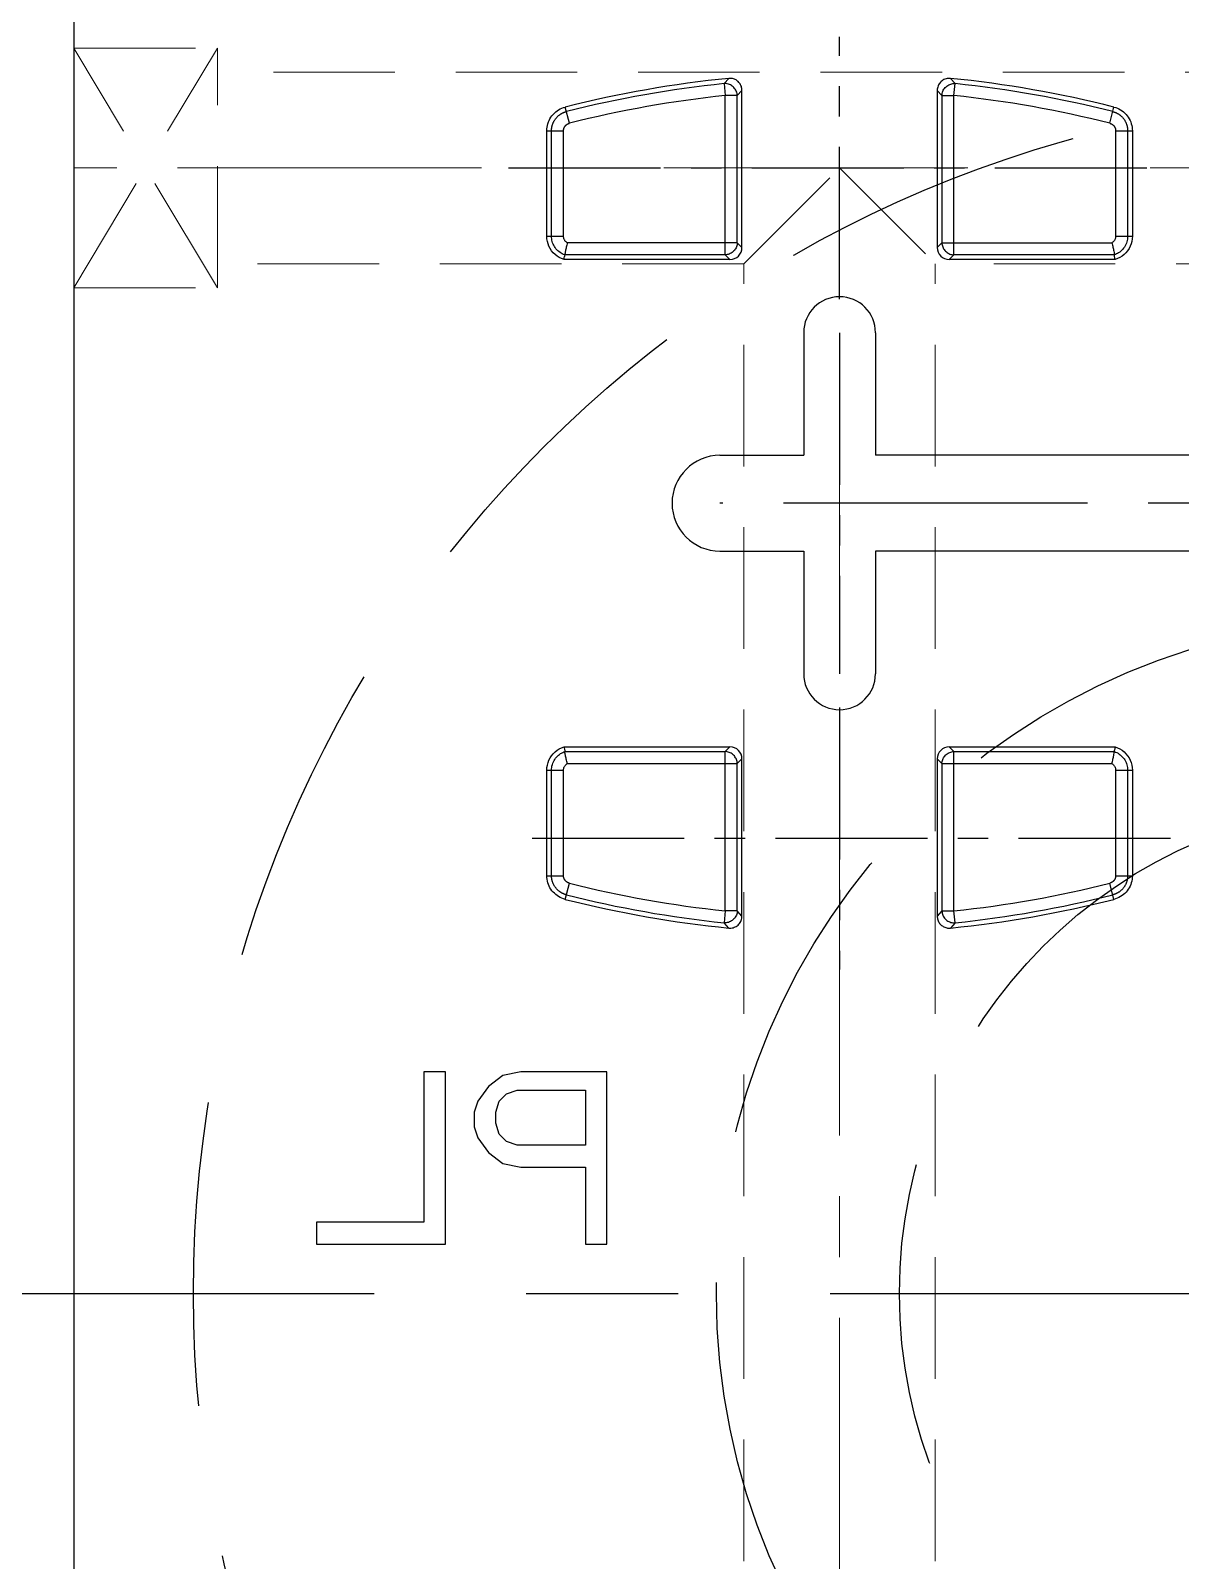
# Model space of a CAD drawing. Header units: inches. Extents: x 139745 to 140613, y -44509 to -43895.
# Drawn here: x 140404.4 to 140452.4, y -44080.4 to -44016.5 of the extents above; entities that cross this region are included whole.
import ezdxf

# ---------------------------------------------------------------- set-up
doc = ezdxf.new("R2010")
doc.units = ezdxf.units.IN
doc.header["$LTSCALE"] = 2
doc.header["$MEASUREMENT"] = 0
doc.linetypes.add('CENTER', pattern=[50.8, 31.75, -6.35, 6.35, -6.35])
doc.linetypes.add('HIDDEN', pattern=[9.525, 6.35, -3.175])
doc.layers.get('0').update_dxf_attribs({"linetype": 'CONTINUOUS'})
for name, color, linetype in [('CAV-COR', 1, 'CONTINUOUS'), ('DEFAULT_1', 7, 'CENTER'), ('Ru', 8, 'CONTINUOUS')]:
    doc.layers.add(name, color=color, linetype=linetype)
doc.layers.add('WR', color=122, linetype='HIDDEN', lineweight=0)

msp = doc.modelspace()

# ---------------------------------------------------------------- linework, layer by layer
at = {"linetype": 'CENTER', "ltscale": 0.5}
msp.add_line((140336.156, -44069.275), (140586.156, -44069.275), dxfattribs=at)
at = {"linetype": 'HIDDEN'}
for radius in [50, 28.15, 20.5]:
    msp.add_circle((140461.156, -44069.275), radius, dxfattribs=at)
at = {"layer": 'CAV-COR', "linetype": 'ByBlock'}
for p, q in [((140406.156, -44002.275), (140406.156, -44136.275)), ((140433.326, -44018.751), (140433.524, -44018.534)), ((140433.326, -44018.751), (140433.378, -44019.251)), ((140433.88, -44019.251), (140434.076, -44019.034)), ((140434.076, -44025.596), (140434.076, -44019.034)), ((140442.236, -44019.034), (140442.236, -44025.596)), ((140442.236, -44019.034), (140442.431, -44019.251)), ((140442.788, -44018.534), (140442.986, -44018.751)), ((140442.934, -44019.251), (140442.986, -44018.751)), ((140426.864, -44020.409), (140426.693, -44019.733)), ((140433.378, -44025.903), (140433.378, -44019.251)), ((140433.88, -44019.251), (140433.378, -44019.251)), ((140433.88, -44025.401), (140433.88, -44019.251)), ((140442.431, -44019.251), (140442.431, -44025.401)), ((140442.431, -44019.251), (140442.934, -44019.251)), ((140442.934, -44025.903), (140442.934, -44019.251)), ((140449.448, -44020.409), (140449.619, -44019.733)), ((140425.923, -44025.124), (140425.923, -44020.721)), ((140425.923, -44020.721), (140426.621, -44020.721)), ((140426.118, -44025.124), (140426.118, -44020.721)), ((140426.621, -44025.124), (140426.621, -44020.721)), ((140449.691, -44020.717), (140449.691, -44025.124)), ((140449.691, -44020.721), (140450.389, -44020.721)), ((140450.193, -44020.721), (140450.193, -44025.124)), ((140450.389, -44020.721), (140450.389, -44025.124)), ((140425.923, -44025.124), (140426.621, -44025.124)), ((140433.88, -44025.401), (140426.778, -44025.401)), ((140434.076, -44025.596), (140433.88, -44025.401)), ((140442.431, -44025.401), (140442.236, -44025.596)), ((140442.431, -44025.401), (140449.534, -44025.401)), ((140449.691, -44025.124), (140450.389, -44025.124)), ((140426.642, -44026.098), (140426.652, -44026.033)), ((140433.574, -44026.098), (140426.642, -44026.098)), ((140426.652, -44026.033), (140426.662, -44025.967)), ((140426.677, -44025.877), (140426.662, -44025.967)), ((140433.378, -44025.903), (140426.673, -44025.903)), ((140426.685, -44025.835), (140426.677, -44025.877)), ((140433.574, -44026.098), (140433.378, -44025.903)), ((140442.934, -44025.903), (140442.738, -44026.098)), ((140449.67, -44026.098), (140442.738, -44026.098)), ((140449.639, -44025.903), (140442.934, -44025.903)), ((140449.61, -44025.743), (140449.622, -44025.808)), ((140449.622, -44025.808), (140449.631, -44025.858)), ((140449.631, -44025.858), (140449.639, -44025.903)), ((140449.649, -44025.967), (140449.639, -44025.903)), ((140449.66, -44026.033), (140449.649, -44025.967)), ((140449.67, -44026.098), (140449.66, -44026.033)), ((140426.642, -44046.452), (140433.574, -44046.452)), ((140426.657, -44046.55), (140426.668, -44046.615)), ((140433.378, -44046.647), (140433.574, -44046.452)), ((140442.738, -44046.452), (140442.934, -44046.647)), ((140442.738, -44046.452), (140449.67, -44046.452)), ((140449.66, -44046.517), (140449.649, -44046.583)), ((140449.67, -44046.452), (140449.66, -44046.517)), ((140426.668, -44046.615), (140426.677, -44046.673)), ((140426.673, -44046.647), (140433.378, -44046.647)), ((140426.701, -44046.807), (140426.69, -44046.742)), ((140426.778, -44047.149), (140433.88, -44047.149)), ((140433.378, -44053.299), (140433.378, -44046.647)), ((140433.88, -44047.149), (140434.076, -44046.954)), ((140433.88, -44053.299), (140433.88, -44047.149)), ((140434.076, -44053.516), (140434.076, -44046.954)), ((140442.236, -44046.954), (140442.236, -44053.516)), ((140442.236, -44046.954), (140442.431, -44047.149)), ((140442.431, -44047.149), (140442.431, -44053.299)), ((140442.431, -44047.149), (140449.534, -44047.149)), ((140442.934, -44053.299), (140442.934, -44046.647)), ((140442.934, -44046.647), (140449.639, -44046.647)), ((140449.627, -44046.715), (140449.634, -44046.673)), ((140449.634, -44046.673), (140449.649, -44046.583)), ((140425.923, -44051.829), (140425.923, -44047.426)), ((140425.923, -44047.426), (140426.621, -44047.426)), ((140426.118, -44051.829), (140426.118, -44047.426)), ((140426.621, -44051.833), (140426.621, -44047.426)), ((140449.691, -44047.426), (140449.691, -44051.829)), ((140449.691, -44047.426), (140450.389, -44047.426)), ((140450.193, -44047.426), (140450.193, -44051.829)), ((140450.389, -44047.426), (140450.389, -44051.829)), ((140425.923, -44051.829), (140426.621, -44051.829)), ((140426.693, -44052.817), (140426.864, -44052.141)), ((140449.619, -44052.817), (140449.448, -44052.141)), ((140449.691, -44051.829), (140450.389, -44051.829)), ((140433.378, -44053.299), (140433.326, -44053.799)), ((140433.88, -44053.299), (140433.378, -44053.299)), ((140434.076, -44053.516), (140433.88, -44053.299)), ((140442.431, -44053.299), (140442.236, -44053.516)), ((140442.431, -44053.299), (140442.934, -44053.299)), ((140442.986, -44053.799), (140442.934, -44053.299)), ((140433.524, -44054.016), (140433.326, -44053.799)), ((140442.986, -44053.799), (140442.788, -44054.016)), ((140420.788, -44060.023), (140420.788, -44066.298)), ((140421.687, -44060.023), (140420.788, -44060.023)), ((140421.687, -44067.216), (140421.687, -44060.023)), ((140424.085, -44060.176), (140423.485, -44060.635)), ((140424.834, -44060.023), (140424.085, -44060.176)), ((140428.431, -44060.023), (140424.834, -44060.023)), ((140428.431, -44067.216), (140428.431, -44060.023)), ((140423.036, -44061.248), (140422.886, -44061.707)), ((140423.485, -44060.635), (140423.036, -44061.248)), ((140423.785, -44061.707), (140423.935, -44061.248)), ((140423.935, -44061.248), (140424.235, -44060.941)), ((140424.235, -44060.941), (140424.684, -44060.788)), ((140424.684, -44060.788), (140427.532, -44060.788)), ((140427.532, -44060.788), (140427.532, -44063.084)), ((140422.886, -44061.707), (140422.886, -44062.319)), ((140423.785, -44062.166), (140423.785, -44061.707)), ((140422.886, -44062.319), (140423.036, -44062.778)), ((140423.935, -44062.625), (140423.785, -44062.166)), ((140423.036, -44062.778), (140423.485, -44063.39)), ((140424.235, -44062.931), (140423.935, -44062.625)), ((140424.684, -44063.084), (140424.235, -44062.931)), ((140427.532, -44063.084), (140424.684, -44063.084)), ((140423.485, -44063.39), (140424.085, -44063.849)), ((140424.085, -44063.849), (140424.834, -44064.002)), ((140424.834, -44064.002), (140427.532, -44064.002)), ((140427.532, -44064.002), (140427.532, -44067.216)), ((140416.292, -44066.298), (140416.292, -44067.216)), ((140420.788, -44066.298), (140416.292, -44066.298)), ((140416.292, -44067.216), (140421.687, -44067.216)), ((140427.532, -44067.216), (140428.431, -44067.216))]:
    msp.add_line(p, q, dxfattribs=at)
for points in [[(140433.88, -44019.251), (140433.877, -44019.205), (140433.869, -44019.16), (140433.857, -44019.115), (140433.841, -44019.072), (140433.822, -44019.03), (140433.798, -44018.99), (140433.771, -44018.952), (140433.741, -44018.917), (140433.708, -44018.884), (140433.672, -44018.855), (140433.634, -44018.828), (140433.594, -44018.806), (140433.551, -44018.787), (140433.508, -44018.771), (140433.463, -44018.76), (140433.417, -44018.753), (140433.372, -44018.75), (140433.326, -44018.751)], [(140434.076, -44019.034), (140434.074, -44018.994), (140434.07, -44018.954), (140434.062, -44018.914), (140434.05, -44018.875), (140434.036, -44018.836), (140434.019, -44018.799), (140433.999, -44018.764), (140433.976, -44018.731), (140433.951, -44018.7), (140433.923, -44018.671), (140433.894, -44018.645), (140433.863, -44018.622), (140433.83, -44018.6), (140433.794, -44018.582), (140433.758, -44018.566), (140433.72, -44018.553), (140433.682, -44018.543), (140433.643, -44018.536), (140433.603, -44018.533), (140433.564, -44018.532), (140433.524, -44018.534)], [(140442.788, -44018.534), (140442.741, -44018.532), (140442.695, -44018.533), (140442.649, -44018.539), (140442.603, -44018.55), (140442.557, -44018.565), (140442.514, -44018.583), (140442.473, -44018.605), (140442.435, -44018.631), (140442.4, -44018.661), (140442.367, -44018.693), (140442.338, -44018.728), (140442.311, -44018.767), (140442.289, -44018.808), (140442.27, -44018.851), (140442.255, -44018.896), (140442.244, -44018.941), (140442.238, -44018.987), (140442.236, -44019.034)], [(140442.431, -44019.251), (140442.435, -44019.205), (140442.443, -44019.16), (140442.454, -44019.116), (140442.47, -44019.073), (140442.489, -44019.031), (140442.513, -44018.991), (140442.54, -44018.953), (140442.57, -44018.917), (140442.603, -44018.885), (140442.639, -44018.855), (140442.677, -44018.829), (140442.718, -44018.806), (140442.76, -44018.787), (140442.804, -44018.771), (140442.848, -44018.76), (140442.894, -44018.753), (140442.94, -44018.75), (140442.986, -44018.751)], [(140425.923, -44020.721), (140425.926, -44020.646), (140425.934, -44020.571), (140425.948, -44020.498), (140425.967, -44020.426), (140425.991, -44020.355), (140426.021, -44020.286), (140426.055, -44020.219), (140426.095, -44020.155), (140426.138, -44020.095), (140426.186, -44020.037), (140426.239, -44019.983), (140426.295, -44019.934), (140426.354, -44019.888), (140426.417, -44019.847), (140426.483, -44019.811), (140426.55, -44019.78), (140426.62, -44019.754), (140426.693, -44019.733)], [(140449.619, -44019.733), (140449.692, -44019.754), (140449.762, -44019.78), (140449.829, -44019.811), (140449.895, -44019.848), (140449.958, -44019.889), (140450.017, -44019.934), (140450.073, -44019.984), (140450.126, -44020.038), (140450.174, -44020.095), (140450.218, -44020.156), (140450.257, -44020.22), (140450.291, -44020.287), (140450.321, -44020.355), (140450.345, -44020.426), (140450.364, -44020.498), (140450.378, -44020.572), (140450.386, -44020.646), (140450.389, -44020.721)], [(140426.118, -44020.721), (140426.118, -44020.71), (140426.119, -44020.698), (140426.119, -44020.686), (140426.12, -44020.673), (140426.121, -44020.66), (140426.122, -44020.647), (140426.123, -44020.633), (140426.125, -44020.618), (140426.127, -44020.604), (140426.129, -44020.588), (140426.132, -44020.573), (140426.135, -44020.557), (140426.138, -44020.541), (140426.142, -44020.524), (140426.147, -44020.507), (140426.152, -44020.49), (140426.157, -44020.472), (140426.163, -44020.455), (140426.169, -44020.436), (140426.176, -44020.418), (140426.184, -44020.399), (140426.192, -44020.381), (140426.201, -44020.362), (140426.21, -44020.343), (140426.221, -44020.324), (140426.231, -44020.305), (140426.243, -44020.286), (140426.255, -44020.267), (140426.267, -44020.249), (140426.281, -44020.23), (140426.294, -44020.212), (140426.308, -44020.195), (140426.323, -44020.178), (140426.338, -44020.161), (140426.353, -44020.145), (140426.369, -44020.13), (140426.384, -44020.115), (140426.4, -44020.101), (140426.416, -44020.087), (140426.432, -44020.074), (140426.448, -44020.062), (140426.464, -44020.05), (140426.48, -44020.039), (140426.495, -44020.029), (140426.511, -44020.019), (140426.526, -44020.01), (140426.541, -44020.002), (140426.556, -44019.994), (140426.57, -44019.986), (140426.584, -44019.979), (140426.598, -44019.972), (140426.612, -44019.966), (140426.625, -44019.961), (140426.638, -44019.955), (140426.651, -44019.95), (140426.664, -44019.946), (140426.676, -44019.941), (140426.687, -44019.937), (140426.699, -44019.934), (140426.71, -44019.93), (140426.72, -44019.927), (140426.731, -44019.925), (140426.741, -44019.922)], [(140449.571, -44019.922), (140449.581, -44019.925), (140449.591, -44019.927), (140449.602, -44019.931), (140449.613, -44019.934), (140449.624, -44019.937), (140449.635, -44019.941), (140449.646, -44019.945), (140449.658, -44019.949), (140449.67, -44019.954), (140449.682, -44019.959), (140449.695, -44019.964), (140449.708, -44019.97), (140449.721, -44019.976), (140449.734, -44019.982), (140449.747, -44019.989), (140449.761, -44019.996), (140449.775, -44020.004), (140449.79, -44020.012), (140449.804, -44020.021), (140449.819, -44020.031), (140449.834, -44020.041), (140449.849, -44020.051), (140449.864, -44020.062), (140449.88, -44020.074), (140449.895, -44020.087), (140449.911, -44020.1), (140449.926, -44020.114), (140449.942, -44020.128), (140449.957, -44020.144), (140449.972, -44020.159), (140449.987, -44020.176), (140450.002, -44020.193), (140450.016, -44020.21), (140450.03, -44020.228), (140450.043, -44020.247), (140450.056, -44020.265), (140450.068, -44020.284), (140450.08, -44020.304), (140450.091, -44020.323), (140450.101, -44020.342), (140450.111, -44020.362), (140450.12, -44020.382), (140450.128, -44020.401), (140450.136, -44020.421), (140450.144, -44020.44), (140450.15, -44020.459), (140450.156, -44020.478), (140450.162, -44020.496), (140450.167, -44020.515), (140450.171, -44020.532), (140450.175, -44020.55), (140450.179, -44020.567), (140450.182, -44020.584), (140450.184, -44020.6), (140450.186, -44020.616), (140450.188, -44020.631), (140450.19, -44020.646), (140450.191, -44020.66), (140450.192, -44020.674), (140450.193, -44020.687), (140450.193, -44020.699), (140450.193, -44020.71), (140450.193, -44020.721)], [(140426.621, -44020.717), (140426.621, -44020.712), (140426.621, -44020.707), (140426.621, -44020.702), (140426.622, -44020.697), (140426.622, -44020.692), (140426.622, -44020.687), (140426.623, -44020.681), (140426.624, -44020.676), (140426.625, -44020.67), (140426.626, -44020.664), (140426.627, -44020.657), (140426.628, -44020.651), (140426.63, -44020.644), (140426.632, -44020.638), (140426.634, -44020.631), (140426.636, -44020.624), (140426.638, -44020.617), (140426.641, -44020.61), (140426.643, -44020.603), (140426.646, -44020.596), (140426.649, -44020.588), (140426.653, -44020.581), (140426.657, -44020.574), (140426.661, -44020.566), (140426.665, -44020.559), (140426.669, -44020.551), (140426.674, -44020.544), (140426.679, -44020.537), (140426.684, -44020.529), (140426.689, -44020.522), (140426.695, -44020.516), (140426.701, -44020.509), (140426.706, -44020.502), (140426.712, -44020.496), (140426.719, -44020.49), (140426.725, -44020.484), (140426.731, -44020.479), (140426.737, -44020.473), (140426.743, -44020.468), (140426.749, -44020.464), (140426.756, -44020.459), (140426.762, -44020.455), (140426.768, -44020.451), (140426.774, -44020.447), (140426.78, -44020.444), (140426.786, -44020.44), (140426.792, -44020.437), (140426.797, -44020.434), (140426.803, -44020.431), (140426.808, -44020.429), (140426.814, -44020.426), (140426.819, -44020.424), (140426.824, -44020.422), (140426.829, -44020.42), (140426.834, -44020.418), (140426.838, -44020.417), (140426.843, -44020.415), (140426.847, -44020.414), (140426.852, -44020.412), (140426.856, -44020.411), (140426.86, -44020.41), (140426.864, -44020.409)], [(140449.448, -44020.409), (140449.452, -44020.41), (140449.456, -44020.411), (140449.46, -44020.412), (140449.464, -44020.414), (140449.469, -44020.415), (140449.473, -44020.416), (140449.477, -44020.418), (140449.482, -44020.42), (140449.486, -44020.421), (140449.491, -44020.423), (140449.496, -44020.425), (140449.501, -44020.428), (140449.506, -44020.43), (140449.511, -44020.432), (140449.517, -44020.435), (140449.522, -44020.438), (140449.528, -44020.441), (140449.533, -44020.444), (140449.539, -44020.448), (140449.545, -44020.451), (140449.551, -44020.455), (140449.556, -44020.459), (140449.562, -44020.464), (140449.568, -44020.468), (140449.574, -44020.473), (140449.58, -44020.478), (140449.587, -44020.484), (140449.593, -44020.49), (140449.599, -44020.496), (140449.605, -44020.502), (140449.61, -44020.508), (140449.616, -44020.515), (140449.622, -44020.522), (140449.627, -44020.529), (140449.632, -44020.536), (140449.637, -44020.543), (140449.642, -44020.551), (140449.647, -44020.558), (140449.651, -44020.566), (140449.655, -44020.573), (140449.659, -44020.581), (140449.662, -44020.589), (140449.666, -44020.596), (140449.669, -44020.604), (140449.672, -44020.611), (140449.674, -44020.619), (140449.677, -44020.626), (140449.679, -44020.633), (140449.681, -44020.64), (140449.682, -44020.648), (140449.684, -44020.655), (140449.685, -44020.661), (140449.687, -44020.668), (140449.688, -44020.674), (140449.688, -44020.68), (140449.689, -44020.686), (140449.69, -44020.692), (140449.69, -44020.697), (140449.69, -44020.703), (140449.691, -44020.708), (140449.691, -44020.712), (140449.691, -44020.717)], [(140426.642, -44026.098), (140426.539, -44026.06), (140426.443, -44026.013), (140426.353, -44025.956), (140426.268, -44025.889), (140426.191, -44025.812), (140426.122, -44025.729), (140426.063, -44025.639), (140426.013, -44025.542), (140425.974, -44025.442), (140425.946, -44025.339), (140425.929, -44025.233), (140425.923, -44025.124)], [(140426.673, -44025.903), (140426.621, -44025.883), (140426.57, -44025.859), (140426.521, -44025.832), (140426.473, -44025.801), (140426.427, -44025.767), (140426.384, -44025.73), (140426.343, -44025.69), (140426.305, -44025.647), (140426.271, -44025.601), (140426.239, -44025.554), (140426.211, -44025.504), (140426.187, -44025.453), (140426.166, -44025.4), (140426.149, -44025.345), (140426.135, -44025.29), (140426.126, -44025.235), (140426.12, -44025.179), (140426.118, -44025.124)], [(140426.778, -44025.401), (140426.759, -44025.389), (140426.741, -44025.375), (140426.724, -44025.361), (140426.709, -44025.345), (140426.694, -44025.328), (140426.68, -44025.311), (140426.668, -44025.292), (140426.657, -44025.273), (140426.647, -44025.253), (140426.639, -44025.232), (140426.633, -44025.21), (140426.627, -44025.189), (140426.624, -44025.167), (140426.621, -44025.146), (140426.621, -44025.124)], [(140426.778, -44025.401), (140426.766, -44025.447), (140426.754, -44025.493), (140426.744, -44025.538), (140426.734, -44025.583), (140426.725, -44025.626), (140426.716, -44025.667), (140426.708, -44025.706), (140426.701, -44025.743), (140426.695, -44025.777), (140426.685, -44025.835)], [(140433.88, -44025.401), (140433.877, -44025.443), (140433.871, -44025.486), (140433.86, -44025.528), (140433.846, -44025.569), (140433.829, -44025.609), (140433.808, -44025.647), (140433.785, -44025.684), (140433.758, -44025.718), (140433.728, -44025.75), (140433.696, -44025.78), (140433.662, -44025.807), (140433.625, -44025.831), (140433.587, -44025.851), (140433.547, -44025.869), (140433.506, -44025.883), (140433.464, -44025.893), (140433.421, -44025.9), (140433.378, -44025.903)], [(140442.431, -44025.401), (140442.434, -44025.444), (140442.441, -44025.486), (140442.452, -44025.528), (140442.466, -44025.569), (140442.483, -44025.609), (140442.504, -44025.648), (140442.527, -44025.684), (140442.554, -44025.719), (140442.584, -44025.751), (140442.616, -44025.78), (140442.65, -44025.807), (140442.687, -44025.831), (140442.725, -44025.851), (140442.765, -44025.869), (140442.806, -44025.883), (140442.848, -44025.893), (140442.891, -44025.9), (140442.934, -44025.903)], [(140449.691, -44025.124), (140449.69, -44025.146), (140449.688, -44025.169), (140449.684, -44025.191), (140449.678, -44025.213), (140449.671, -44025.235), (140449.662, -44025.256), (140449.652, -44025.277), (140449.641, -44025.297), (140449.628, -44025.316), (140449.614, -44025.333), (140449.599, -44025.349), (140449.583, -44025.364), (140449.567, -44025.378), (140449.551, -44025.39), (140449.534, -44025.401)], [(140449.534, -44025.401), (140449.546, -44025.447), (140449.557, -44025.493), (140449.568, -44025.538), (140449.578, -44025.583), (140449.587, -44025.626), (140449.595, -44025.667), (140449.603, -44025.706), (140449.61, -44025.743)], [(140450.193, -44025.124), (140450.191, -44025.183), (140450.185, -44025.242), (140450.174, -44025.301), (140450.159, -44025.359), (140450.14, -44025.417), (140450.116, -44025.473), (140450.088, -44025.527), (140450.057, -44025.578), (140450.022, -44025.627), (140449.985, -44025.672), (140449.945, -44025.714), (140449.903, -44025.752), (140449.86, -44025.786), (140449.816, -44025.817), (140449.771, -44025.844), (140449.727, -44025.867), (140449.682, -44025.886), (140449.639, -44025.903)], [(140450.389, -44025.124), (140450.383, -44025.233), (140450.366, -44025.34), (140450.338, -44025.442), (140450.299, -44025.543), (140450.249, -44025.639), (140450.189, -44025.73), (140450.121, -44025.813), (140450.043, -44025.889), (140449.959, -44025.956), (140449.869, -44026.013), (140449.772, -44026.06), (140449.67, -44026.098)], [(140425.923, -44047.426), (140425.929, -44047.317), (140425.946, -44047.21), (140425.974, -44047.108), (140426.013, -44047.007), (140426.063, -44046.911), (140426.122, -44046.82), (140426.191, -44046.737), (140426.269, -44046.661), (140426.353, -44046.594), (140426.443, -44046.537), (140426.539, -44046.49), (140426.642, -44046.452)], [(140426.642, -44046.452), (140426.647, -44046.485), (140426.657, -44046.55)], [(140449.67, -44046.452), (140449.773, -44046.49), (140449.869, -44046.537), (140449.959, -44046.594), (140450.043, -44046.661), (140450.121, -44046.738), (140450.19, -44046.821), (140450.249, -44046.911), (140450.299, -44047.008), (140450.338, -44047.108), (140450.366, -44047.21), (140450.383, -44047.317), (140450.389, -44047.426)], [(140426.118, -44047.426), (140426.121, -44047.367), (140426.127, -44047.308), (140426.138, -44047.249), (140426.153, -44047.191), (140426.172, -44047.133), (140426.196, -44047.077), (140426.223, -44047.023), (140426.255, -44046.972), (140426.289, -44046.923), (140426.327, -44046.878), (140426.367, -44046.836), (140426.409, -44046.798), (140426.452, -44046.764), (140426.496, -44046.733), (140426.541, -44046.706), (140426.585, -44046.683), (140426.629, -44046.664), (140426.673, -44046.647)], [(140426.621, -44047.426), (140426.621, -44047.404), (140426.624, -44047.381), (140426.628, -44047.359), (140426.633, -44047.337), (140426.64, -44047.315), (140426.649, -44047.294), (140426.659, -44047.273), (140426.671, -44047.253), (140426.684, -44047.234), (140426.698, -44047.217), (140426.713, -44047.201), (140426.728, -44047.186), (140426.744, -44047.172), (140426.761, -44047.16), (140426.778, -44047.149)], [(140426.69, -44046.742), (140426.681, -44046.692), (140426.677, -44046.673)], [(140426.778, -44047.149), (140426.766, -44047.103), (140426.754, -44047.057), (140426.744, -44047.012), (140426.734, -44046.967), (140426.725, -44046.924), (140426.716, -44046.883), (140426.708, -44046.844), (140426.701, -44046.807)], [(140433.88, -44047.149), (140433.877, -44047.106), (140433.87, -44047.064), (140433.86, -44047.022), (140433.846, -44046.981), (140433.829, -44046.941), (140433.808, -44046.902), (140433.784, -44046.866), (140433.758, -44046.831), (140433.728, -44046.799), (140433.696, -44046.77), (140433.661, -44046.743), (140433.625, -44046.719), (140433.587, -44046.699), (140433.547, -44046.681), (140433.506, -44046.667), (140433.464, -44046.657), (140433.421, -44046.65), (140433.378, -44046.647)], [(140442.431, -44047.149), (140442.434, -44047.107), (140442.441, -44047.064), (140442.451, -44047.022), (140442.465, -44046.981), (140442.483, -44046.941), (140442.503, -44046.903), (140442.527, -44046.866), (140442.554, -44046.832), (140442.583, -44046.8), (140442.615, -44046.77), (140442.65, -44046.743), (140442.686, -44046.719), (140442.725, -44046.699), (140442.765, -44046.681), (140442.806, -44046.667), (140442.848, -44046.657), (140442.891, -44046.65), (140442.934, -44046.647)], [(140449.534, -44047.149), (140449.546, -44047.103), (140449.557, -44047.057), (140449.568, -44047.012), (140449.578, -44046.967), (140449.587, -44046.924), (140449.595, -44046.883), (140449.603, -44046.844), (140449.61, -44046.807), (140449.616, -44046.773), (140449.627, -44046.715)], [(140449.534, -44047.149), (140449.552, -44047.161), (140449.57, -44047.175), (140449.587, -44047.189), (140449.603, -44047.205), (140449.618, -44047.222), (140449.631, -44047.239), (140449.644, -44047.258), (140449.655, -44047.277), (140449.664, -44047.297), (140449.672, -44047.318), (140449.679, -44047.34), (140449.684, -44047.361), (140449.688, -44047.383), (140449.69, -44047.404), (140449.691, -44047.426)], [(140449.639, -44046.647), (140449.691, -44046.667), (140449.742, -44046.691), (140449.791, -44046.718), (140449.839, -44046.749), (140449.885, -44046.783), (140449.928, -44046.82), (140449.969, -44046.86), (140450.006, -44046.903), (140450.041, -44046.949), (140450.072, -44046.996), (140450.1, -44047.046), (140450.125, -44047.097), (140450.146, -44047.15), (140450.163, -44047.205), (140450.176, -44047.26), (140450.186, -44047.315), (140450.191, -44047.371), (140450.193, -44047.426)], [(140426.693, -44052.817), (140426.62, -44052.796), (140426.55, -44052.77), (140426.482, -44052.739), (140426.417, -44052.702), (140426.354, -44052.661), (140426.294, -44052.616), (140426.238, -44052.566), (140426.186, -44052.512), (140426.138, -44052.455), (140426.094, -44052.394), (140426.055, -44052.33), (140426.02, -44052.263), (140425.991, -44052.195), (140425.967, -44052.124), (140425.948, -44052.052), (140425.934, -44051.978), (140425.926, -44051.904), (140425.923, -44051.829)], [(140426.741, -44052.628), (140426.731, -44052.625), (140426.72, -44052.623), (140426.71, -44052.619), (140426.699, -44052.616), (140426.688, -44052.613), (140426.677, -44052.609), (140426.665, -44052.605), (140426.653, -44052.601), (140426.641, -44052.596), (140426.629, -44052.591), (140426.617, -44052.586), (140426.604, -44052.58), (140426.591, -44052.574), (140426.578, -44052.568), (140426.564, -44052.561), (140426.55, -44052.554), (140426.536, -44052.546), (140426.522, -44052.538), (140426.508, -44052.529), (140426.493, -44052.519), (140426.478, -44052.509), (140426.463, -44052.499), (140426.447, -44052.488), (140426.432, -44052.476), (140426.417, -44052.463), (140426.401, -44052.45), (140426.385, -44052.436), (140426.37, -44052.422), (140426.355, -44052.406), (140426.34, -44052.391), (140426.325, -44052.374), (140426.31, -44052.357), (140426.296, -44052.34), (140426.282, -44052.322), (140426.269, -44052.303), (140426.256, -44052.285), (140426.244, -44052.266), (140426.232, -44052.246), (140426.221, -44052.227), (140426.211, -44052.208), (140426.201, -44052.188), (140426.192, -44052.168), (140426.183, -44052.149), (140426.175, -44052.129), (140426.168, -44052.11), (140426.161, -44052.091), (140426.155, -44052.072), (140426.15, -44052.054), (140426.145, -44052.035), (140426.14, -44052.018), (140426.136, -44052), (140426.133, -44051.983), (140426.13, -44051.966), (140426.127, -44051.95), (140426.125, -44051.934), (140426.123, -44051.919), (140426.122, -44051.904), (140426.121, -44051.89), (140426.12, -44051.876), (140426.119, -44051.863), (140426.119, -44051.851), (140426.118, -44051.84), (140426.118, -44051.829)], [(140426.864, -44052.141), (140426.86, -44052.14), (140426.856, -44052.139), (140426.852, -44052.138), (140426.847, -44052.136), (140426.843, -44052.135), (140426.839, -44052.134), (140426.834, -44052.132), (140426.83, -44052.13), (140426.825, -44052.129), (140426.821, -44052.127), (140426.816, -44052.125), (140426.811, -44052.122), (140426.806, -44052.12), (140426.8, -44052.118), (140426.795, -44052.115), (140426.789, -44052.112), (140426.784, -44052.109), (140426.778, -44052.106), (140426.773, -44052.102), (140426.767, -44052.099), (140426.761, -44052.095), (140426.755, -44052.091), (140426.749, -44052.086), (140426.743, -44052.082), (140426.737, -44052.077), (140426.731, -44052.072), (140426.725, -44052.066), (140426.719, -44052.06), (140426.713, -44052.054), (140426.707, -44052.048), (140426.701, -44052.042), (140426.696, -44052.035), (140426.69, -44052.028), (140426.685, -44052.021), (140426.679, -44052.014), (140426.674, -44052.007), (140426.67, -44051.999), (140426.665, -44051.992), (140426.661, -44051.984), (140426.657, -44051.977), (140426.653, -44051.969), (140426.649, -44051.961), (140426.646, -44051.954), (140426.643, -44051.946), (140426.64, -44051.939), (140426.637, -44051.931), (140426.635, -44051.924), (140426.633, -44051.917), (140426.631, -44051.91), (140426.629, -44051.902), (140426.628, -44051.895), (140426.626, -44051.889), (140426.625, -44051.882), (140426.624, -44051.876), (140426.623, -44051.87), (140426.623, -44051.864), (140426.622, -44051.858), (140426.622, -44051.853), (140426.621, -44051.847), (140426.621, -44051.842), (140426.621, -44051.838), (140426.621, -44051.833)], [(140449.691, -44051.833), (140449.691, -44051.838), (140449.691, -44051.843), (140449.69, -44051.848), (140449.69, -44051.853), (140449.69, -44051.858), (140449.689, -44051.863), (140449.689, -44051.869), (140449.688, -44051.874), (140449.687, -44051.88), (140449.686, -44051.886), (140449.685, -44051.893), (140449.683, -44051.899), (140449.682, -44051.906), (140449.68, -44051.912), (140449.678, -44051.919), (140449.676, -44051.926), (140449.674, -44051.933), (140449.671, -44051.94), (140449.668, -44051.947), (140449.665, -44051.954), (140449.662, -44051.962), (140449.659, -44051.969), (140449.655, -44051.976), (140449.651, -44051.984), (140449.647, -44051.991), (140449.642, -44051.999), (140449.638, -44052.006), (140449.633, -44052.013), (140449.628, -44052.021), (140449.622, -44052.028), (140449.617, -44052.034), (140449.611, -44052.041), (140449.605, -44052.048), (140449.599, -44052.054), (140449.593, -44052.06), (140449.587, -44052.066), (140449.581, -44052.071), (140449.575, -44052.077), (140449.568, -44052.082), (140449.562, -44052.086), (140449.556, -44052.091), (140449.55, -44052.095), (140449.544, -44052.099), (140449.538, -44052.103), (140449.532, -44052.106), (140449.526, -44052.11), (140449.52, -44052.113), (140449.514, -44052.116), (140449.509, -44052.119), (140449.503, -44052.121), (140449.498, -44052.124), (140449.493, -44052.126), (140449.488, -44052.128), (140449.483, -44052.13), (140449.478, -44052.132), (140449.473, -44052.133), (140449.469, -44052.135), (140449.464, -44052.136), (140449.46, -44052.138), (140449.456, -44052.139), (140449.452, -44052.14), (140449.448, -44052.141)], [(140450.193, -44051.829), (140450.193, -44051.84), (140450.193, -44051.852), (140450.192, -44051.864), (140450.192, -44051.877), (140450.191, -44051.89), (140450.19, -44051.903), (140450.188, -44051.917), (140450.187, -44051.932), (140450.185, -44051.946), (140450.182, -44051.962), (140450.18, -44051.977), (140450.177, -44051.993), (140450.173, -44052.009), (140450.169, -44052.026), (140450.165, -44052.043), (140450.16, -44052.06), (140450.155, -44052.078), (140450.149, -44052.095), (140450.142, -44052.114), (140450.135, -44052.132), (140450.128, -44052.151), (140450.12, -44052.169), (140450.111, -44052.188), (140450.101, -44052.207), (140450.091, -44052.226), (140450.08, -44052.245), (140450.069, -44052.264), (140450.057, -44052.283), (140450.044, -44052.301), (140450.031, -44052.32), (140450.017, -44052.338), (140450.003, -44052.355), (140449.989, -44052.372), (140449.974, -44052.389), (140449.958, -44052.405), (140449.943, -44052.42), (140449.927, -44052.435), (140449.911, -44052.449), (140449.895, -44052.463), (140449.879, -44052.476), (140449.864, -44052.488), (140449.848, -44052.5), (140449.832, -44052.511), (140449.816, -44052.521), (140449.801, -44052.531), (140449.786, -44052.54), (140449.771, -44052.548), (140449.756, -44052.556), (140449.742, -44052.564), (140449.727, -44052.571), (140449.713, -44052.578), (140449.7, -44052.584), (140449.686, -44052.589), (140449.673, -44052.595), (140449.661, -44052.6), (140449.648, -44052.604), (140449.636, -44052.609), (140449.624, -44052.613), (140449.613, -44052.616), (140449.602, -44052.619), (140449.591, -44052.623), (140449.581, -44052.625), (140449.571, -44052.628)], [(140450.389, -44051.829), (140450.386, -44051.904), (140450.378, -44051.979), (140450.364, -44052.052), (140450.345, -44052.124), (140450.32, -44052.195), (140450.291, -44052.264), (140450.257, -44052.331), (140450.217, -44052.395), (140450.173, -44052.455), (140450.125, -44052.513), (140450.073, -44052.567), (140450.017, -44052.616), (140449.957, -44052.662), (140449.894, -44052.703), (140449.829, -44052.739), (140449.761, -44052.77), (140449.691, -44052.796), (140449.619, -44052.817)], [(140433.88, -44053.299), (140433.877, -44053.345), (140433.869, -44053.39), (140433.857, -44053.434), (140433.842, -44053.477), (140433.822, -44053.519), (140433.799, -44053.559), (140433.772, -44053.597), (140433.742, -44053.633), (140433.709, -44053.665), (140433.673, -44053.695), (140433.635, -44053.721), (140433.594, -44053.744), (140433.552, -44053.763), (140433.508, -44053.779), (140433.463, -44053.79), (140433.418, -44053.797), (140433.372, -44053.8), (140433.326, -44053.799)], [(140433.524, -44054.016), (140433.571, -44054.018), (140433.617, -44054.017), (140433.663, -44054.011), (140433.709, -44054), (140433.754, -44053.985), (140433.798, -44053.967), (140433.838, -44053.945), (140433.877, -44053.919), (140433.912, -44053.889), (140433.944, -44053.857), (140433.974, -44053.822), (140434, -44053.783), (140434.023, -44053.742), (140434.042, -44053.699), (140434.057, -44053.654), (140434.067, -44053.609), (140434.074, -44053.563), (140434.076, -44053.516)], [(140442.236, -44053.516), (140442.237, -44053.556), (140442.242, -44053.596), (140442.25, -44053.636), (140442.261, -44053.675), (140442.276, -44053.714), (140442.293, -44053.751), (140442.313, -44053.786), (140442.336, -44053.819), (140442.361, -44053.85), (140442.388, -44053.879), (140442.417, -44053.905), (140442.449, -44053.928), (140442.482, -44053.95), (140442.517, -44053.968), (140442.554, -44053.984), (140442.591, -44053.997), (140442.63, -44054.007), (140442.669, -44054.014), (140442.708, -44054.017), (140442.748, -44054.018), (140442.788, -44054.016)], [(140442.431, -44053.299), (140442.435, -44053.345), (140442.443, -44053.39), (140442.454, -44053.435), (140442.47, -44053.478), (140442.49, -44053.52), (140442.513, -44053.56), (140442.54, -44053.598), (140442.57, -44053.633), (140442.603, -44053.666), (140442.639, -44053.695), (140442.678, -44053.722), (140442.718, -44053.744), (140442.76, -44053.763), (140442.804, -44053.779), (140442.849, -44053.79), (140442.894, -44053.797), (140442.94, -44053.8), (140442.986, -44053.799)]]:
    msp.add_lwpolyline(points, dxfattribs=at)
for centre, radius, start, end in [((140438.156, -44065.013), 46.709, 95.69131, 104.20658), ((140438.156, -44065.013), 46.513, 95.96024, 104.20658), ((140438.156, -44065.013), 46.709, 75.79342, 84.30869), ((140438.156, -44065.013), 46.513, 75.79342, 84.03976), ((140438.156, -44065.013), 46.011, 95.96024, 104.20658), ((140438.156, -44065.013), 46.011, 75.79342, 84.03976), ((140438.156, -44007.537), 46.011, 255.79342, 264.03976), ((140438.156, -44007.537), 46.011, 275.96024, 284.20658), ((140438.156, -44007.537), 46.709, 255.79342, 264.30869), ((140438.156, -44007.537), 46.513, 255.79342, 264.03976), ((140438.156, -44007.537), 46.709, 275.69131, 284.20658), ((140438.156, -44007.537), 46.513, 275.96024, 284.20658)]:
    msp.add_arc(centre, radius, start, end, dxfattribs=at)
for centre, major_axis, start_param, end_param in [((140433.558, -44025.581), (0.372, -0.372), -0.770319, 0.770319), ((140442.754, -44025.581), (0.372, 0.372), 2.371274, 3.911912), ((140433.558, -44046.969), (-0.372, -0.372), 2.371274, 3.911912), ((140442.754, -44046.969), (-0.372, 0.372), -0.770319, 0.770319)]:
    msp.add_ellipse(centre, major_axis=major_axis, ratio=0.970288, start_param=start_param, end_param=end_param, dxfattribs=at)
at = {"layer": 'DEFAULT_1', "color": 2, "linetype": 'CENTER', "ltscale": 0.1}
for p, q in [((140438.156, -44027.748), (140438.156, -44016.802)), ((140424.327, -44022.275), (140451.985, -44022.275)), ((140438.156, -44044.802), (140438.156, -44055.748)), ((140451.985, -44050.275), (140424.327, -44050.275))]:
    msp.add_line(p, q, dxfattribs=at)
at = {"layer": 'Ru', "linetype": 'Continuous'}
for p, q in [((140436.656, -44029.153), (140436.656, -44034.275)), ((140439.656, -44029.153), (140439.656, -44034.275)), ((140433.156, -44034.275), (140436.656, -44034.275)), ((140458.656, -44034.275), (140439.656, -44034.275)), ((140433.156, -44038.275), (140436.656, -44038.275)), ((140436.656, -44038.275), (140436.656, -44043.397)), ((140439.656, -44038.275), (140439.656, -44043.397)), ((140458.656, -44038.275), (140439.656, -44038.275))]:
    msp.add_line(p, q, dxfattribs=at)
at = {"layer": 'Ru', "linetype": 'CENTER', "ltscale": 0.1}
msp.add_line((140438.156, -44029.153), (140438.156, -44043.397), dxfattribs=at)
at = {"layer": 'Ru', "linetype": 'CENTER', "ltscale": 0.2}
msp.add_line((140489.156, -44036.275), (140433.156, -44036.275), dxfattribs=at)
at = {"layer": 'Ru', "linetype": 'Continuous'}
for centre, radius, start, end in [((140438.156, -44029.153), 1.5, 0, 180), ((140433.156, -44036.275), 2, 90, 270), ((140438.156, -44043.397), 1.5, 180, 0)]:
    msp.add_arc(centre, radius, start, end, dxfattribs=at)
at = {"layer": 'WR', "linetype": 'HIDDEN', "ltscale": 0.4}
for p, q in [((140412.156, -44027.275), (140406.156, -44017.275)), ((140406.156, -44027.275), (140412.156, -44017.275)), ((140406.156, -44017.275), (140412.156, -44017.275)), ((140406.156, -44027.275), (140406.156, -44017.275)), ((140412.156, -44027.275), (140412.156, -44017.275)), ((140488.156, -44018.275), (140412.156, -44018.275)), ((140434.156, -44026.275), (140438.156, -44022.275)), ((140438.156, -44022.275), (140442.156, -44026.275)), ((140434.156, -44026.275), (140412.156, -44026.275)), ((140434.156, -44164.275), (140434.156, -44026.275)), ((140442.156, -44164.275), (140442.156, -44026.275)), ((140480.156, -44026.275), (140442.156, -44026.275)), ((140406.156, -44027.275), (140412.156, -44027.275))]:
    msp.add_line(p, q, dxfattribs=at)
at = {"layer": 'WR', "linetype": 'CENTER', "ltscale": 0.2}
for p, q in [((140484.156, -44022.275), (140406.156, -44022.275)), ((140438.156, -44164.275), (140438.156, -44022.275))]:
    msp.add_line(p, q, dxfattribs=at)

doc.saveas('drawing.dxf')
